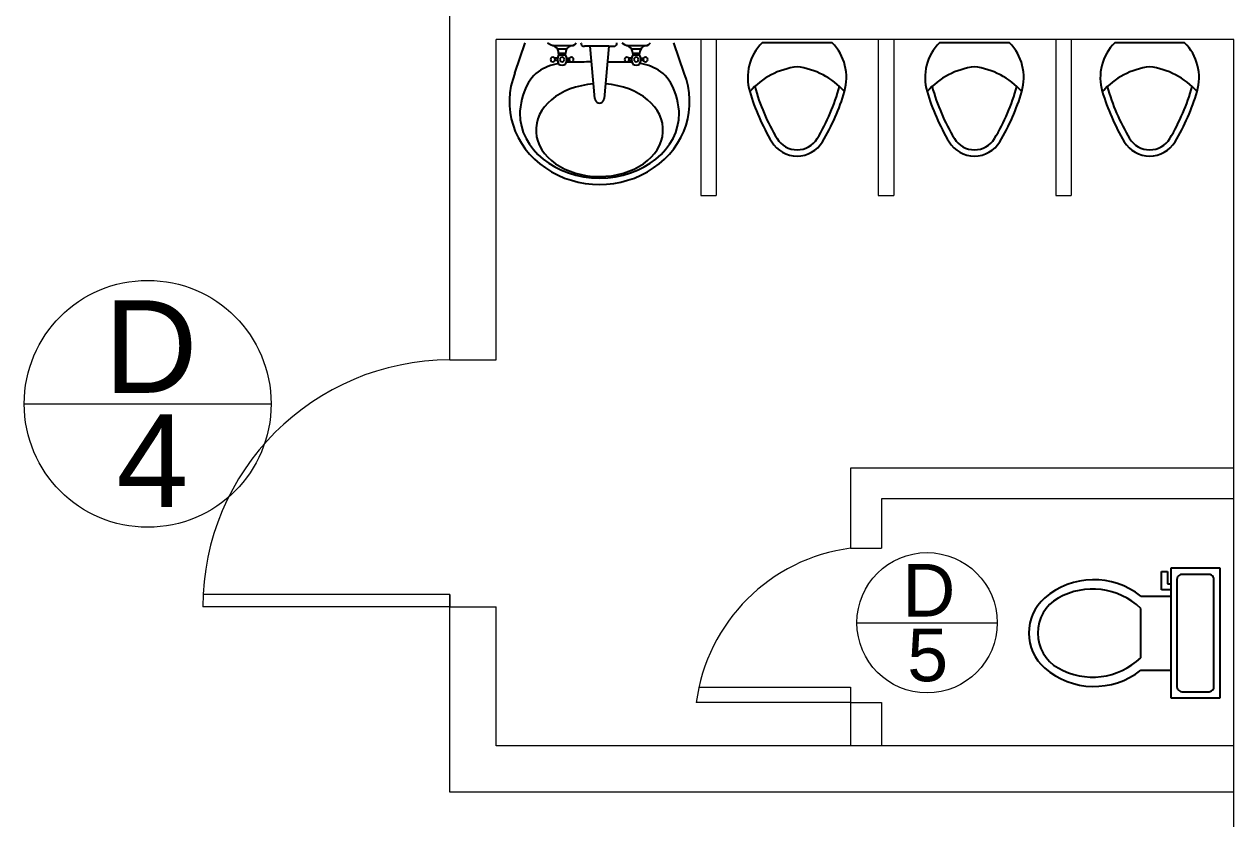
# Model space of a CAD drawing. Header units: millimetres. Extents: x 2391 to 3323, y 1596 to 2537.
# Drawn here: x 2789.18 to 2797.02, y 2488.51 to 2493.66 of the extents above; entities that cross this region are included whole.
import ezdxf

# ---------------------------------------------------------------- set-up
doc = ezdxf.new("R2010")
doc.units = ezdxf.units.MM
for name, color, linetype in [('doors', 31, 'Continuous'), ('doors and windows schedule', 11, 'Continuous'), ('exterior wall', 140, 'Continuous'), ('interior wall', 191, 'Continuous')]:
    doc.layers.add(name, color=color, linetype=linetype)
doc.styles.get("Standard").update_dxf_attribs({"font": 'arial.ttf'})

msp = doc.modelspace()

# ---------------------------------------------------------------- linework, layer by layer
at = {"color": 0, "linetype": 'ByBlock'}
for p, q in [((2792.3649, 2493.3385), (2792.4304, 2493.5345)), ((2792.5764, 2493.5345), (2792.5944, 2493.5228)), ((2792.5944, 2493.5228), (2792.6102, 2493.517)), ((2792.6102, 2493.517), (2792.7303, 2493.517)), ((2792.623, 2493.5115), (2792.6102, 2493.517)), ((2792.6339, 2493.5028), (2792.623, 2493.5115)), ((2792.6419, 2493.4914), (2792.6339, 2493.5028)), ((2792.7003, 2493.4945), (2792.6402, 2493.4945)), ((2792.6467, 2493.4784), (2792.6419, 2493.4914)), ((2792.6974, 2493.4894), (2792.6935, 2493.4773)), ((2792.7044, 2493.5001), (2792.6974, 2493.4894)), ((2792.7139, 2493.5086), (2792.7044, 2493.5001)), ((2792.7253, 2493.5144), (2792.7139, 2493.5086)), ((2792.7378, 2493.517), (2792.7253, 2493.5144)), ((2792.7303, 2493.517), (2792.7419, 2493.5182)), ((2792.7419, 2493.5182), (2792.7523, 2493.5235)), ((2792.7523, 2493.5235), (2792.7625, 2493.5345)), ((2792.7928, 2493.5345), (2792.7931, 2493.5271)), ((2792.7931, 2493.5271), (2792.796, 2493.5204)), ((2792.796, 2493.5204), (2792.8012, 2493.5152)), ((2792.8012, 2493.5152), (2792.8079, 2493.5123)), ((2792.8079, 2493.5123), (2792.8153, 2493.512)), ((2792.8528, 2493.512), (2792.8153, 2493.512)), ((2792.9728, 2493.512), (2792.8528, 2493.512)), ((2792.8828, 2493.1744), (2792.8528, 2493.512)), ((2792.9728, 2493.512), (2792.9428, 2493.1744)), ((2792.9728, 2493.512), (2793.0028, 2493.512)), ((2793.0028, 2493.512), (2793.0104, 2493.5117)), ((2793.0104, 2493.5117), (2793.0174, 2493.5145)), ((2793.0174, 2493.5145), (2793.0227, 2493.5199)), ((2793.0227, 2493.5199), (2793.0255, 2493.5269)), ((2793.0255, 2493.5269), (2793.0253, 2493.5345)), ((2793.0566, 2493.5345), (2793.0745, 2493.5228)), ((2793.0745, 2493.5228), (2793.0903, 2493.517)), ((2793.0903, 2493.517), (2793.2104, 2493.517)), ((2793.1032, 2493.5115), (2793.0903, 2493.517)), ((2793.114, 2493.5028), (2793.1032, 2493.5115)), ((2793.1221, 2493.4914), (2793.114, 2493.5028)), ((2793.1804, 2493.4945), (2793.1204, 2493.4945)), ((2793.1269, 2493.4784), (2793.1221, 2493.4914)), ((2793.1775, 2493.4894), (2793.1736, 2493.4773)), ((2793.1845, 2493.5001), (2793.1775, 2493.4894)), ((2793.194, 2493.5086), (2793.1845, 2493.5001)), ((2793.2054, 2493.5144), (2793.194, 2493.5086)), ((2793.2179, 2493.517), (2793.2054, 2493.5144)), ((2793.2104, 2493.517), (2793.222, 2493.5182)), ((2793.222, 2493.5182), (2793.2324, 2493.5235)), ((2793.2324, 2493.5235), (2793.2426, 2493.5345)), ((2793.4607, 2493.3385), (2793.3952, 2493.5345)), ((2794.4196, 2493.5353), (2793.9666, 2493.5353)), ((2795.5686, 2493.5353), (2795.1156, 2493.5353)), ((2796.7043, 2493.5353), (2796.2513, 2493.5353)), ((2792.5973, 2493.4345), (2792.5952, 2493.427)), ((2792.5952, 2493.427), (2792.5973, 2493.4195)), ((2792.6027, 2493.44), (2792.5973, 2493.4345)), ((2792.5973, 2493.4195), (2792.6027, 2493.414)), ((2792.6102, 2493.442), (2792.6027, 2493.44)), ((2792.6027, 2493.414), (2792.6102, 2493.412)), ((2792.6177, 2493.44), (2792.6102, 2493.442)), ((2792.6102, 2493.412), (2792.6177, 2493.414)), ((2792.6232, 2493.4345), (2792.6177, 2493.44)), ((2792.6177, 2493.414), (2792.6232, 2493.4195)), ((2792.6407, 2493.4345), (2792.6232, 2493.4345)), ((2792.6252, 2493.427), (2792.6232, 2493.4345)), ((2792.6232, 2493.4195), (2792.6252, 2493.427)), ((2792.6407, 2493.4195), (2792.6232, 2493.4195)), ((2792.6421, 2493.4425), (2792.6402, 2493.427)), ((2792.6402, 2493.427), (2792.6421, 2493.4115)), ((2792.6477, 2493.457), (2792.6421, 2493.4425)), ((2792.6421, 2493.4115), (2792.6477, 2493.397)), ((2792.6477, 2493.4645), (2792.6467, 2493.4784)), ((2792.6927, 2493.4645), (2792.6477, 2493.4645)), ((2792.6477, 2493.4645), (2792.6477, 2493.457)), ((2792.6477, 2493.457), (2792.6927, 2493.457)), ((2792.6572, 2493.4345), (2792.6553, 2493.427)), ((2792.6553, 2493.427), (2792.6572, 2493.4195)), ((2792.6627, 2493.44), (2792.6572, 2493.4345)), ((2792.6572, 2493.4195), (2792.6627, 2493.414)), ((2792.6702, 2493.442), (2792.6627, 2493.44)), ((2792.6627, 2493.414), (2792.6702, 2493.412)), ((2792.6778, 2493.44), (2792.6702, 2493.442)), ((2792.6702, 2493.412), (2792.6778, 2493.414)), ((2792.6832, 2493.4345), (2792.6778, 2493.44)), ((2792.6778, 2493.414), (2792.6832, 2493.4195)), ((2792.6852, 2493.427), (2792.6832, 2493.4345)), ((2792.6832, 2493.4195), (2792.6852, 2493.427)), ((2792.6935, 2493.4773), (2792.6927, 2493.4645)), ((2792.6927, 2493.457), (2792.6927, 2493.4645)), ((2792.6984, 2493.4425), (2792.6927, 2493.457)), ((2792.6927, 2493.397), (2792.6984, 2493.4115)), ((2792.7003, 2493.427), (2792.6984, 2493.4425)), ((2792.6984, 2493.4115), (2792.7003, 2493.427)), ((2792.6998, 2493.4345), (2792.7173, 2493.4345)), ((2792.7173, 2493.4195), (2792.6998, 2493.4195)), ((2792.7173, 2493.4345), (2792.7153, 2493.427)), ((2792.7153, 2493.427), (2792.7173, 2493.4195)), ((2792.7228, 2493.44), (2792.7173, 2493.4345)), ((2792.7173, 2493.4195), (2792.7228, 2493.414)), ((2792.7303, 2493.442), (2792.7228, 2493.44)), ((2792.7228, 2493.414), (2792.7303, 2493.412)), ((2792.7378, 2493.44), (2792.7303, 2493.442)), ((2792.7303, 2493.412), (2792.7378, 2493.414)), ((2792.7433, 2493.4345), (2792.7378, 2493.44)), ((2792.7378, 2493.414), (2792.7433, 2493.4195)), ((2792.7453, 2493.427), (2792.7433, 2493.4345)), ((2792.7433, 2493.4195), (2792.7453, 2493.427)), ((2793.0774, 2493.4345), (2793.0753, 2493.427)), ((2793.0753, 2493.427), (2793.0774, 2493.4195)), ((2793.0829, 2493.44), (2793.0774, 2493.4345)), ((2793.0774, 2493.4195), (2793.0829, 2493.414)), ((2793.0903, 2493.442), (2793.0829, 2493.44)), ((2793.0829, 2493.414), (2793.0903, 2493.412)), ((2793.0979, 2493.44), (2793.0903, 2493.442)), ((2793.0903, 2493.412), (2793.0979, 2493.414)), ((2793.1033, 2493.4345), (2793.0979, 2493.44)), ((2793.0979, 2493.414), (2793.1033, 2493.4195)), ((2793.1054, 2493.427), (2793.1033, 2493.4345)), ((2793.1208, 2493.4345), (2793.1033, 2493.4345)), ((2793.1033, 2493.4195), (2793.1054, 2493.427)), ((2793.1208, 2493.4195), (2793.1033, 2493.4195)), ((2793.1223, 2493.4425), (2793.1204, 2493.427)), ((2793.1204, 2493.427), (2793.1223, 2493.4115)), ((2793.1279, 2493.457), (2793.1223, 2493.4425)), ((2793.1223, 2493.4115), (2793.1279, 2493.397)), ((2793.1279, 2493.4645), (2793.1269, 2493.4784)), ((2793.1729, 2493.4645), (2793.1279, 2493.4645)), ((2793.1279, 2493.4645), (2793.1279, 2493.457)), ((2793.1279, 2493.457), (2793.1729, 2493.457)), ((2793.1374, 2493.4345), (2793.1354, 2493.427)), ((2793.1354, 2493.427), (2793.1374, 2493.4195)), ((2793.1429, 2493.44), (2793.1374, 2493.4345)), ((2793.1374, 2493.4195), (2793.1429, 2493.414)), ((2793.1504, 2493.442), (2793.1429, 2493.44)), ((2793.1429, 2493.414), (2793.1504, 2493.412)), ((2793.1579, 2493.44), (2793.1504, 2493.442)), ((2793.1504, 2493.412), (2793.1579, 2493.414)), ((2793.1634, 2493.4345), (2793.1579, 2493.44)), ((2793.1579, 2493.414), (2793.1634, 2493.4195)), ((2793.1654, 2493.427), (2793.1634, 2493.4345)), ((2793.1634, 2493.4195), (2793.1654, 2493.427)), ((2793.1736, 2493.4773), (2793.1729, 2493.4645)), ((2793.1729, 2493.457), (2793.1729, 2493.4645)), ((2793.1785, 2493.4425), (2793.1729, 2493.457)), ((2793.1729, 2493.397), (2793.1785, 2493.4115)), ((2793.1804, 2493.427), (2793.1785, 2493.4425)), ((2793.1785, 2493.4115), (2793.1804, 2493.427)), ((2793.1799, 2493.4345), (2793.1974, 2493.4345)), ((2793.1974, 2493.4195), (2793.1799, 2493.4195)), ((2793.1974, 2493.4345), (2793.1954, 2493.427)), ((2793.1954, 2493.427), (2793.1974, 2493.4195)), ((2793.2029, 2493.44), (2793.1974, 2493.4345)), ((2793.1974, 2493.4195), (2793.2029, 2493.414)), ((2793.2104, 2493.442), (2793.2029, 2493.44)), ((2793.2029, 2493.414), (2793.2104, 2493.412)), ((2793.2179, 2493.44), (2793.2104, 2493.442)), ((2793.2104, 2493.412), (2793.2179, 2493.414)), ((2793.2234, 2493.4345), (2793.2179, 2493.44)), ((2793.2179, 2493.414), (2793.2234, 2493.4195)), ((2793.2254, 2493.427), (2793.2234, 2493.4345)), ((2793.2234, 2493.4195), (2793.2254, 2493.427)), ((2792.5011, 2493.3349), (2792.4878, 2493.3223)), ((2792.5152, 2493.3462), (2792.5011, 2493.3349)), ((2792.5299, 2493.3564), (2792.5152, 2493.3462)), ((2792.5454, 2493.3655), (2792.5299, 2493.3564)), ((2792.5299, 2493.3564), (2792.5299, 2493.3564)), ((2792.5614, 2493.3736), (2792.5454, 2493.3655)), ((2792.5779, 2493.3808), (2792.5614, 2493.3736)), ((2792.5948, 2493.387), (2792.5779, 2493.3808)), ((2792.612, 2493.3923), (2792.5948, 2493.387)), ((2792.6294, 2493.3968), (2792.612, 2493.3923)), ((2792.6464, 2493.4004), (2792.6294, 2493.3968)), ((2792.6477, 2493.397), (2792.6584, 2493.3914)), ((2792.6584, 2493.3914), (2792.6702, 2493.3895)), ((2792.6702, 2493.3895), (2792.6821, 2493.3914)), ((2792.6821, 2493.3914), (2792.6927, 2493.397)), ((2792.6992, 2493.4075), (2792.6967, 2493.4073)), ((2792.7163, 2493.4088), (2792.6992, 2493.4075)), ((2792.7333, 2493.4096), (2792.7163, 2493.4088)), ((2792.75, 2493.41), (2792.7333, 2493.4096)), ((2792.7664, 2493.4103), (2792.75, 2493.41)), ((2792.7824, 2493.4103), (2792.7664, 2493.4103)), ((2792.7981, 2493.4103), (2792.7824, 2493.4103)), ((2792.7981, 2493.4103), (2792.7981, 2493.4103)), ((2792.8134, 2493.4103), (2792.7981, 2493.4103)), ((2792.8283, 2493.4104), (2792.8134, 2493.4103)), ((2792.8431, 2493.4104), (2792.8283, 2493.4104)), ((2792.8618, 2493.4104), (2792.8431, 2493.4104)), ((2792.9808, 2493.4101), (2792.9638, 2493.4102)), ((2792.997, 2493.41), (2792.9808, 2493.4101)), ((2793.0132, 2493.41), (2792.997, 2493.41)), ((2793.0291, 2493.4099), (2793.0132, 2493.41)), ((2793.0447, 2493.4099), (2793.0291, 2493.4099)), ((2793.0447, 2493.4099), (2793.0447, 2493.4099)), ((2793.06, 2493.4099), (2793.0447, 2493.4099)), ((2793.0751, 2493.4099), (2793.06, 2493.4099)), ((2793.0899, 2493.4097), (2793.0751, 2493.4099)), ((2793.1047, 2493.4093), (2793.0899, 2493.4097)), ((2793.1235, 2493.4083), (2793.1047, 2493.4093)), ((2793.1279, 2493.397), (2793.1385, 2493.3914)), ((2793.1385, 2493.3914), (2793.1504, 2493.3895)), ((2793.1504, 2493.3895), (2793.1622, 2493.3914)), ((2793.1622, 2493.3914), (2793.1729, 2493.397)), ((2793.1816, 2493.4004), (2793.1747, 2493.4017)), ((2793.1981, 2493.3968), (2793.1816, 2493.4004)), ((2793.2147, 2493.3923), (2793.1981, 2493.3968)), ((2793.2314, 2493.387), (2793.2147, 2493.3923)), ((2793.248, 2493.3808), (2793.2314, 2493.387)), ((2793.2643, 2493.3736), (2793.248, 2493.3808)), ((2793.2803, 2493.3655), (2793.2643, 2493.3736)), ((2793.2957, 2493.3564), (2793.2803, 2493.3655)), ((2793.2957, 2493.3564), (2793.2957, 2493.3564)), ((2793.3104, 2493.3462), (2793.2957, 2493.3564)), ((2793.3245, 2493.3349), (2793.3104, 2493.3462)), ((2793.3378, 2493.3223), (2793.3245, 2493.3349)), ((2792.4423, 2493.2584), (2792.433, 2493.2386)), ((2792.4525, 2493.2766), (2792.4423, 2493.2584)), ((2792.4635, 2493.2932), (2792.4525, 2493.2766)), ((2792.4753, 2493.3085), (2792.4635, 2493.2932)), ((2792.4878, 2493.3223), (2792.4753, 2493.3085)), ((2793.3503, 2493.3085), (2793.3378, 2493.3223)), ((2793.3621, 2493.2932), (2793.3503, 2493.3085)), ((2793.3731, 2493.2766), (2793.3621, 2493.2932)), ((2793.3833, 2493.2584), (2793.3731, 2493.2766)), ((2793.3927, 2493.2386), (2793.3833, 2493.2584)), ((2792.4169, 2493.1943), (2792.4103, 2493.1702)), ((2792.4245, 2493.2171), (2792.4169, 2493.1943)), ((2792.433, 2493.2386), (2792.4245, 2493.2171)), ((2792.433, 2493.2386), (2792.433, 2493.2386)), ((2793.3927, 2493.2386), (2793.3927, 2493.2386)), ((2793.4011, 2493.2171), (2793.3927, 2493.2386)), ((2793.4087, 2493.1943), (2793.4011, 2493.2171)), ((2793.4153, 2493.1702), (2793.4087, 2493.1943)), ((2792.4003, 2493.1192), (2792.397, 2493.0928)), ((2792.4048, 2493.1451), (2792.4003, 2493.1192)), ((2792.4103, 2493.1702), (2792.4048, 2493.1451)), ((2792.8828, 2493.1744), (2792.8843, 2493.1651)), ((2792.8843, 2493.1651), (2792.8885, 2493.1567)), ((2792.8885, 2493.1567), (2792.8951, 2493.1501)), ((2792.8951, 2493.1501), (2792.9035, 2493.1459)), ((2792.9035, 2493.1459), (2792.9128, 2493.1444)), ((2792.9128, 2493.1444), (2792.9221, 2493.1459)), ((2792.9221, 2493.1459), (2792.9304, 2493.1501)), ((2792.9304, 2493.1501), (2792.9371, 2493.1567)), ((2792.9371, 2493.1567), (2792.9413, 2493.1651)), ((2792.9413, 2493.1651), (2792.9428, 2493.1744)), ((2793.4208, 2493.1451), (2793.4153, 2493.1702)), ((2793.4253, 2493.1192), (2793.4208, 2493.1451)), ((2793.4286, 2493.0928), (2793.4253, 2493.1192)), ((2792.397, 2493.0928), (2792.3959, 2493.0794)), ((2793.4297, 2493.0794), (2793.4286, 2493.0928)), ((2796.6142, 2490.1296), (2796.6142, 2489.2896)), ((2796.9342, 2490.1296), (2796.6142, 2490.1296)), ((2796.9342, 2489.2896), (2796.9342, 2490.1296)), ((2796.5542, 2490.1096), (2796.5942, 2490.1096)), ((2796.5542, 2489.9896), (2796.5542, 2490.1096)), ((2796.5942, 2490.1096), (2796.5942, 2490.0296)), ((2796.6542, 2490.0496), (2796.6542, 2489.3696)), ((2796.8542, 2490.0896), (2796.6942, 2490.0896)), ((2796.8942, 2489.3696), (2796.8942, 2490.0496)), ((2796.6142, 2489.9896), (2796.5542, 2489.9896)), ((2796.5942, 2490.0296), (2796.6142, 2490.0296)), ((2796.4202, 2489.9496), (2796.6142, 2489.9496)), ((2796.4202, 2489.5496), (2796.4202, 2489.8696)), ((2796.4202, 2489.4696), (2796.6142, 2489.4696)), ((2796.6142, 2489.2896), (2796.9342, 2489.2896)), ((2796.6942, 2489.3296), (2796.8542, 2489.3296))]:
    msp.add_line(p, q, dxfattribs=at)
for centre, radius, start, end in [((2794.1931, 2493.3092), 0.32, 135.06314, 196.36151), ((2794.1931, 2493.3092), 0.32, 343.63849, 44.93687), ((2795.3421, 2493.3092), 0.32, 135.06314, 196.36151), ((2795.3421, 2493.3092), 0.32, 343.63849, 44.93687), ((2796.4778, 2493.3092), 0.32, 135.06314, 196.36151), ((2796.4778, 2493.3092), 0.32, 343.63849, 44.93687), ((2794.255, 2492.887), 0.4964, 97.16243, 138.00546), ((2794.1312, 2492.887), 0.4964, 41.99454, 82.83757), ((2795.404, 2492.887), 0.4964, 97.16243, 138.00546), ((2795.2802, 2492.887), 0.4964, 41.99454, 82.83757), ((2796.5397, 2492.887), 0.4964, 97.16243, 138.00546), ((2796.4159, 2492.887), 0.4964, 41.99454, 82.83757), ((2795.2043, 2493.6034), 1.3731, 196.25523, 211.1159), ((2795.2043, 2493.6034), 1.3331, 195.29401, 211.1159), ((2793.182, 2493.6034), 1.3331, 328.8841, 344.70599), ((2793.182, 2493.6034), 1.3731, 328.8841, 343.74477), ((2796.3533, 2493.6034), 1.3731, 196.25523, 211.1159), ((2796.3533, 2493.6034), 1.3331, 195.29401, 211.1159), ((2794.3309, 2493.6034), 1.3331, 328.8841, 344.70599), ((2794.3309, 2493.6034), 1.3731, 328.8841, 343.74477), ((2797.489, 2493.6034), 1.3731, 196.25523, 211.1159), ((2797.489, 2493.6034), 1.3331, 195.29401, 211.1159), ((2795.4667, 2493.6034), 1.3331, 328.8841, 344.70599), ((2795.4667, 2493.6034), 1.3731, 328.8841, 343.74477), ((2794.1931, 2492.9931), 0.192, 211.1159, 328.8841), ((2794.1931, 2492.9931), 0.152, 211.1159, 328.8841), ((2795.3421, 2492.9931), 0.192, 211.1159, 328.8841), ((2795.3421, 2492.9931), 0.152, 211.1159, 328.8841), ((2796.4778, 2492.9931), 0.192, 211.1159, 328.8841), ((2796.4778, 2492.9931), 0.152, 211.1159, 328.8841), ((2796.117, 2489.5688), 0.4868, 51.46911, 131.07891), ((2796.6892, 2490.0546), 0.0354, 81.8699, 188.1301), ((2796.8592, 2490.0546), 0.0354, 351.8699, 98.1301), ((2796.1075, 2489.5416), 0.4532, 46.36773, 119.57645), ((2795.9943, 2489.7096), 0.3, 131.07891, 228.92086), ((2796.0122, 2489.7096), 0.26, 119.57645, 240.42328), ((2796.1075, 2489.8776), 0.4532, 240.42328, 313.63209), ((2796.117, 2489.8504), 0.4868, 228.92086, 308.53071), ((2796.6892, 2489.3646), 0.0354, 171.8699, 278.1301), ((2796.8592, 2489.3646), 0.0354, 261.8699, 8.1301)]:
    msp.add_arc(centre, radius, start, end, dxfattribs=at)
for centre, major_axis, ratio, start_param, end_param in [((2792.9128, 2493.1523), (0.5843, 0), 0.916316, 2.786438, 6.63834), ((2792.9128, 2492.9687), (0.4117, 0), 0.730435, 1.664123, 7.760732), ((2792.9128, 2493.0794), (0.5169, 0), 0.815274, 3.141593, 6.283185)]:
    msp.add_ellipse(centre, major_axis=major_axis, ratio=ratio, start_param=start_param, end_param=end_param, dxfattribs=at)
at = {"layer": 'doors', "lineweight": 13}
for p, q in [((2791.9428, 2489.9593), (2790.3448, 2489.9593)), ((2791.9428, 2489.9593), (2791.9428, 2489.8793)), ((2791.9428, 2489.8793), (2790.3428, 2489.8793)), ((2793.5574, 2489.3593), (2794.54, 2489.3593)), ((2794.54, 2489.3593), (2794.54, 2489.2593)), ((2794.54, 2489.2593), (2793.54, 2489.2593))]:
    msp.add_line(p, q, dxfattribs=at)
for centre, radius, start, end in [((2791.9428, 2489.8793), 1.6, 90, 180), ((2794.6879, 2489.1114), 1.1574, 97.34088, 172.65912)]:
    msp.add_arc(centre, radius, start, end, dxfattribs=at)
at = {"layer": 'doors and windows schedule', "lineweight": 13}
for p, q in [((2789.1849, 2491.1952), (2790.7849, 2491.1952)), ((2794.5807, 2489.7765), (2795.4897, 2489.7765))]:
    msp.add_line(p, q, dxfattribs=at)
for centre, radius in [((2789.9849, 2491.1952), 0.8), ((2795.0352, 2489.7765), 0.4545)]:
    msp.add_circle(centre, radius, dxfattribs=at)
at = {"layer": 'exterior wall', "lineweight": 13}
msp.add_line((2797.0228, 2487.1329), (2797.0228, 2493.5561), dxfattribs=at)
at = {"layer": 'interior wall', "lineweight": 13}
for p, q in [((2791.9428, 2491.4793), (2791.9428, 2495.4245)), ((2792.2428, 2491.4793), (2792.2428, 2493.5561)), ((2797.0228, 2493.5561), (2792.2428, 2493.5561)), ((2797.0228, 2493.5561), (2793.5684, 2493.5561)), ((2793.5684, 2493.5561), (2793.5684, 2492.5446)), ((2793.6684, 2493.5561), (2793.6684, 2492.5446)), ((2794.7189, 2493.5561), (2794.7189, 2492.5446)), ((2794.8189, 2493.5561), (2794.8189, 2492.5446)), ((2795.8694, 2493.5561), (2795.8694, 2492.5446)), ((2795.9694, 2493.5561), (2795.9694, 2492.5446)), ((2793.5684, 2492.5446), (2793.6684, 2492.5446)), ((2794.7189, 2492.5446), (2794.8189, 2492.5446)), ((2795.8694, 2492.5446), (2795.9694, 2492.5446)), ((2791.9428, 2491.4793), (2792.2428, 2491.4793)), ((2797.0228, 2490.7793), (2794.54, 2490.7793)), ((2794.54, 2490.7793), (2794.54, 2490.2593)), ((2797.0228, 2490.5793), (2794.74, 2490.5793)), ((2794.74, 2490.5793), (2794.74, 2490.2593)), ((2797.0228, 2488.9793), (2797.0228, 2490.5793)), ((2794.54, 2490.2593), (2794.74, 2490.2593)), ((2791.9428, 2488.6793), (2791.9428, 2489.9593)), ((2791.9428, 2488.6793), (2791.9428, 2489.8793)), ((2791.9428, 2489.8793), (2792.2428, 2489.8793)), ((2792.2428, 2488.9793), (2792.2428, 2489.8793)), ((2794.54, 2489.3593), (2794.54, 2488.9793)), ((2794.54, 2489.2593), (2794.74, 2489.2593)), ((2794.74, 2489.2593), (2794.74, 2488.9793)), ((2797.0228, 2488.9793), (2792.2428, 2488.9793)), ((2797.0228, 2488.6793), (2791.9428, 2488.6793))]:
    msp.add_line(p, q, dxfattribs=at)

# ---------------------------------------------------------------- texts
at = {"layer": 'doors and windows schedule'}
for s, height, p in [('D', 0.6, (2789.7027, 2491.2663)), ('4', 0.6, (2789.783, 2490.5277)), ('D', 0.3409, (2794.8748, 2489.817)), ('5', 0.3409, (2794.9068, 2489.3974))]:
    msp.add_text(s, height=height, dxfattribs=at).set_placement(p)

doc.saveas('drawing.dxf')
